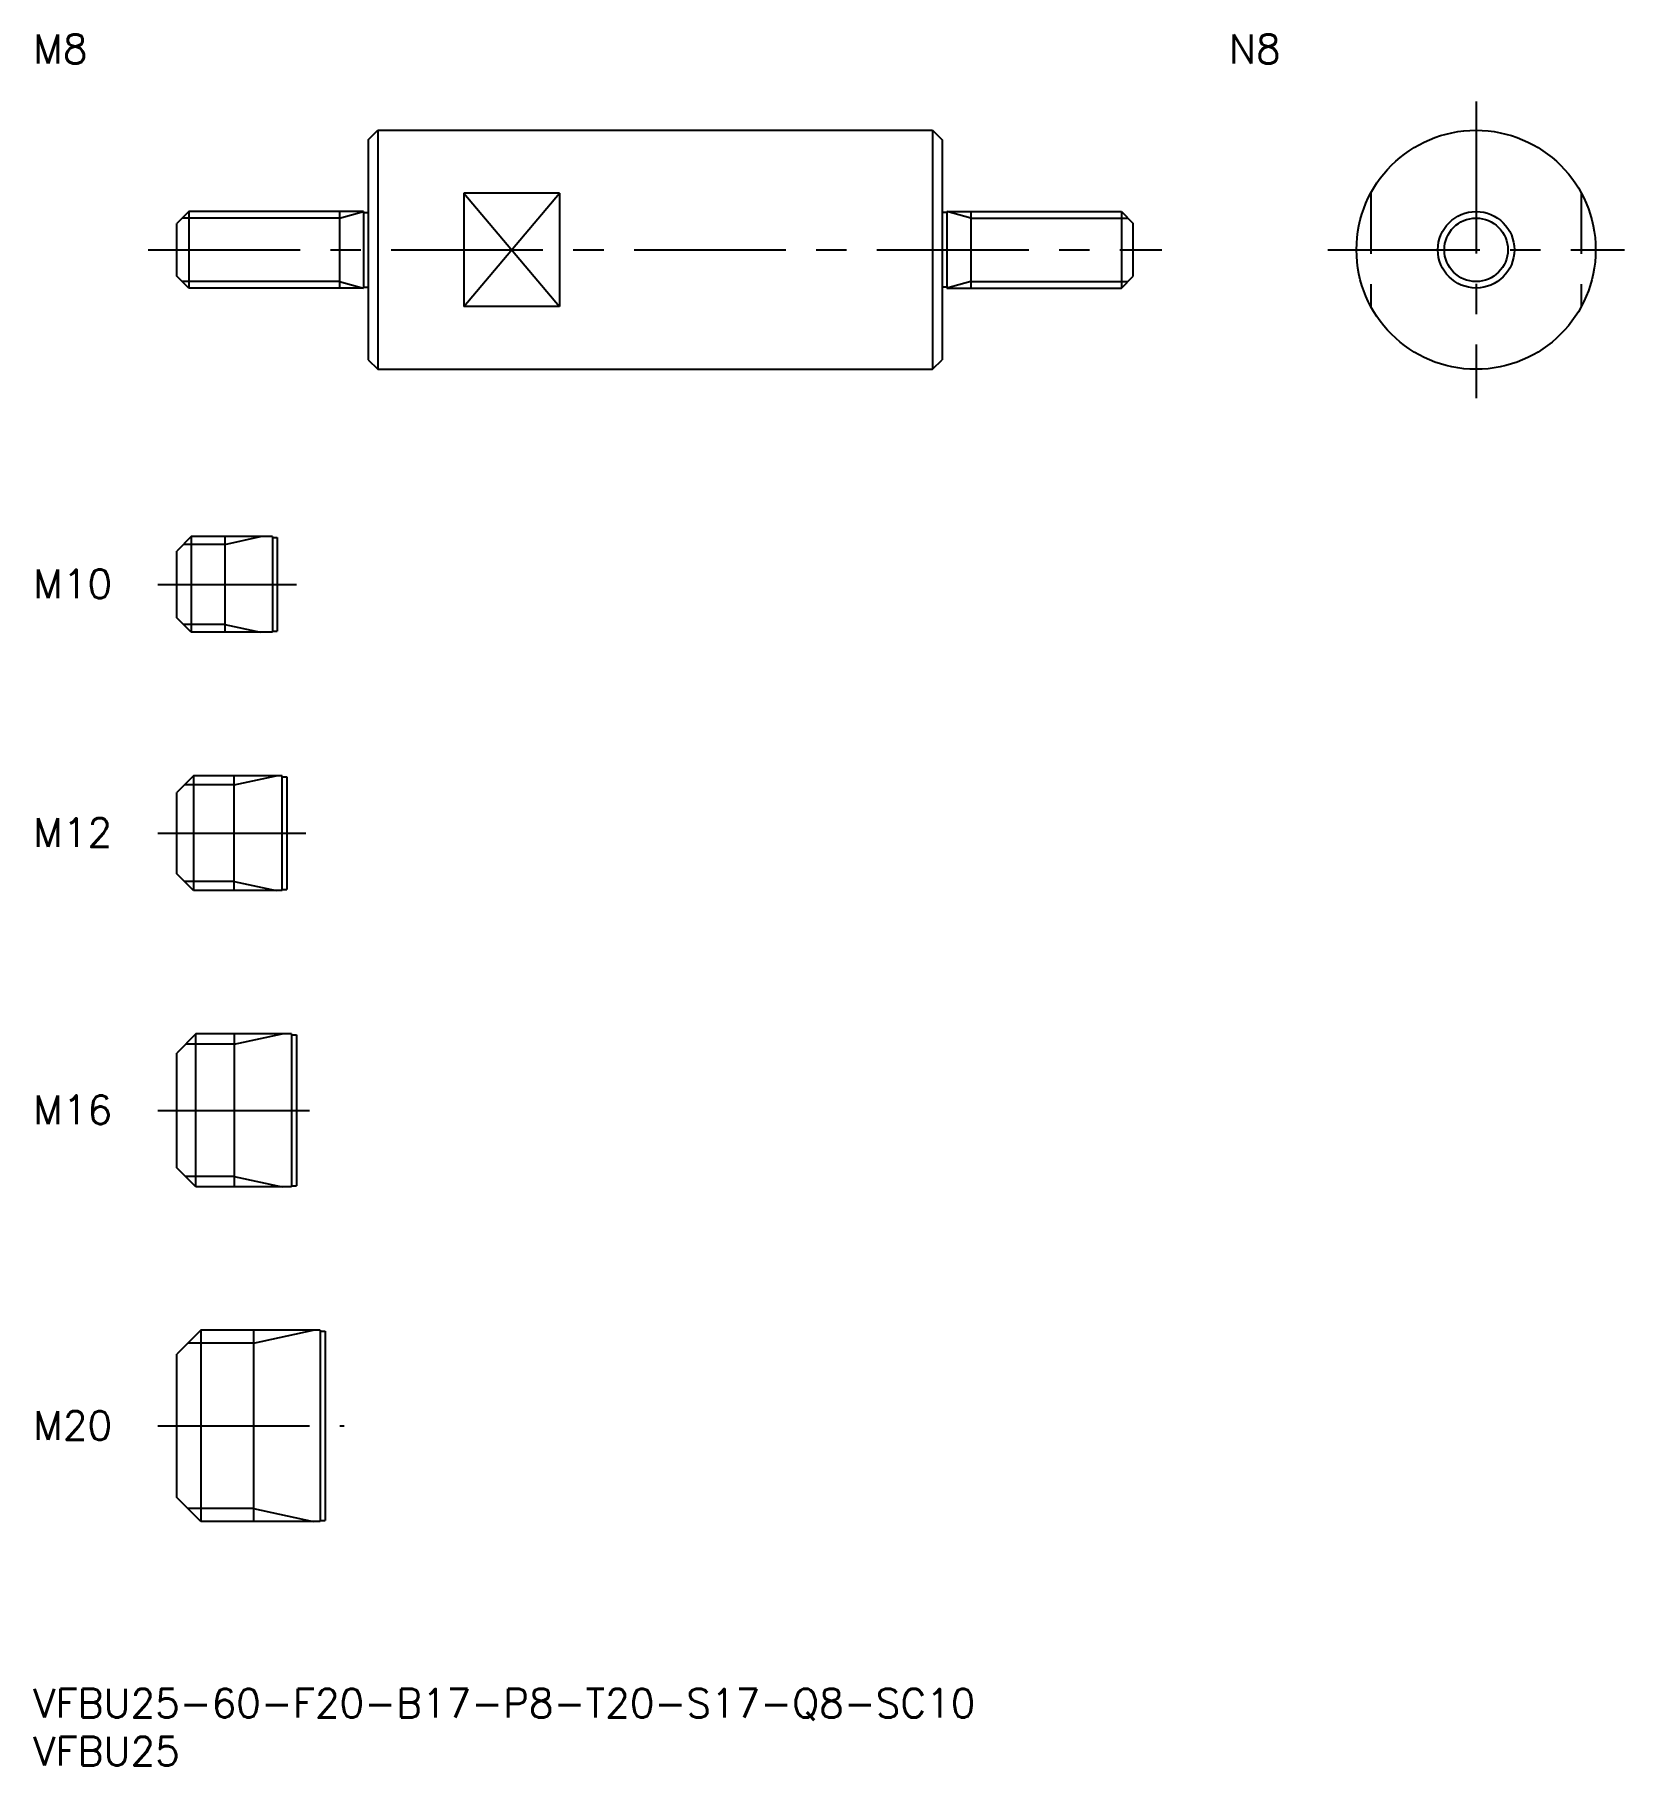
# Model space of a CAD drawing. Extents: x 0 to 166, y -8 to 173.
import ezdxf

# ---------------------------------------------------------------- set-up
doc = ezdxf.new("R2010")
doc.units = 0
doc.header["$LTSCALE"] = 0.5
doc.linetypes.add('CENTER', pattern=[50.8, 31.75, -6.35, 6.35, -6.35])
doc.linetypes.add('DASHED', pattern=[19.05, 12.7, -6.35])
for name, color, linetype in [('MSM_CENTER', 1, 'CENTER'), ('MSM_CONTINUOUS', 7, 'CONTINUOUS'), ('MSM_DASHED', 4, 'DASHED'), ('MSM_NARROW', 5, 'CONTINUOUS'), ('MSM_PART_NUMBER', 7, 'CONTINUOUS')]:
    doc.layers.add(name, color=color, linetype=linetype)
doc.styles.get("Standard").update_dxf_attribs({"font": 'txt.shx', "height": 1, "bigfont": 'bigfont.shx'})

# ---------------------------------------------------------------- blocks, each defined once
blk = doc.blocks.new('*U14')
at = {"layer": 'MSM_PART_NUMBER'}
blk.add_text('VFBU25-60-F20-B17-P8-T20-S17-Q8-SC10', height=3, dxfattribs=at).set_placement((0, -3))
blk = doc.blocks.new('*U15')
at = {"layer": 'MSM_PART_NUMBER'}
blk.add_text('VFBU25', height=3, dxfattribs=at).set_placement((0, -8))
blk = doc.blocks.new('*U16')
at = {"layer": 'MSM_PART_NUMBER'}
blk.add_text('M20', height=3, dxfattribs=at).set_placement((0, 26.06))
blk = doc.blocks.new('*U17')
at = {"layer": 'MSM_PART_NUMBER'}
blk.add_text('M16', height=3, dxfattribs=at).set_placement((0, 59.06))
blk = doc.blocks.new('*U18')
at = {"layer": 'MSM_PART_NUMBER'}
blk.add_text('M12', height=3, dxfattribs=at).set_placement((0, 88.06))
blk = doc.blocks.new('*U19')
at = {"layer": 'MSM_PART_NUMBER'}
blk.add_text('M10', height=3, dxfattribs=at).set_placement((0, 114.06))
blk = doc.blocks.new('*U20')
at = {"layer": 'MSM_PART_NUMBER'}
blk.add_text('M8', height=3, dxfattribs=at).set_placement((0, 170))
blk = doc.blocks.new('*U21')
at = {"layer": 'MSM_PART_NUMBER'}
blk.add_text('N8', height=3, dxfattribs=at).set_placement((125, 170))

msp = doc.modelspace()

# ---------------------------------------------------------------- linework, layer by layer
at = {"layer": 'MSM_CENTER'}
for p, q in [((150.84, 166), (150.84, 135)), ((12, 150.5), (118, 150.5)), ((135.34, 150.5), (166.34, 150.5)), ((13, 115.5), (27.5, 115.5)), ((13, 89.5), (28.5, 89.5)), ((13, 60.5), (29.5, 60.5)), ((13, 27.5), (32.5, 27.5))]:
    msp.add_line(p, q, dxfattribs=at)
at = {"layer": 'MSM_CONTINUOUS'}
for p, q in [((35, 162), (36, 163)), ((36, 163), (94, 163)), ((36, 163), (36, 138)), ((94, 163), (94, 138)), ((94, 163), (95, 162)), ((35, 162), (35, 139)), ((95, 162), (95, 139)), ((45, 156.44), (45, 144.56)), ((55, 156.44), (45, 156.44)), ((55, 156.44), (55, 144.56)), ((16.25, 154.5), (15, 153.25)), ((34.5, 154.5), (16.25, 154.5)), ((16.25, 154.5), (16.25, 146.5)), ((32, 154.5), (32, 146.5)), ((34.5, 154.5), (34.5, 146.5)), ((34.5, 154.4), (35, 154.4)), ((95.5, 154.4), (95, 154.4)), ((95.5, 154.5), (113.75, 154.5)), ((95.5, 154.5), (95.5, 146.5)), ((98, 154.5), (98, 146.5)), ((113.75, 154.5), (115, 153.25)), ((113.75, 154.5), (113.75, 146.5)), ((15, 147.75), (15, 153.25)), ((115, 147.75), (115, 153.25)), ((16.25, 146.5), (15, 147.75)), ((113.75, 146.5), (115, 147.75)), ((34.5, 146.5), (16.25, 146.5)), ((34.5, 146.6), (35, 146.6)), ((95.5, 146.6), (95, 146.6)), ((95.5, 146.5), (113.75, 146.5)), ((55, 144.56), (45, 144.56)), ((35, 139), (36, 138)), ((36, 138), (94, 138)), ((94, 138), (95, 139)), ((16.5, 120.5), (15, 119)), ((25, 120.5), (16.5, 120.5)), ((16.5, 120.5), (16.5, 110.5)), ((20, 120.5), (20, 110.5)), ((25, 120.5), (25, 110.5)), ((25, 120.4), (25.5, 120.4)), ((25.5, 120.4), (25.5, 110.6)), ((15, 112), (15, 119)), ((16.5, 110.5), (15, 112)), ((25, 110.5), (16.5, 110.5)), ((25, 110.6), (25.5, 110.6)), ((16.75, 95.5), (15, 93.75)), ((26, 95.5), (16.75, 95.5)), ((16.75, 95.5), (16.75, 83.5)), ((21, 83.5), (21, 95.5)), ((26, 83.5), (26, 95.5)), ((26, 95.4), (26.5, 95.4)), ((26.5, 95.4), (26.5, 83.6)), ((15, 85.25), (15, 93.75)), ((16.75, 83.5), (15, 85.25)), ((26, 83.5), (16.75, 83.5)), ((26, 83.6), (26.5, 83.6)), ((17, 68.5), (15, 66.5)), ((27, 68.5), (17, 68.5)), ((17, 52.5), (17, 68.5)), ((21, 68.5), (21, 52.5)), ((27, 68.5), (27, 52.5)), ((27, 68.4), (27.5, 68.4)), ((27.5, 68.4), (27.5, 52.6)), ((15, 54.5), (15, 66.5)), ((17, 52.5), (15, 54.5)), ((27, 52.5), (17, 52.5)), ((27, 52.6), (27.5, 52.6)), ((17.5, 37.5), (15, 35)), ((30, 37.5), (17.5, 37.5)), ((17.5, 37.5), (17.5, 17.5)), ((23, 37.5), (23, 17.5)), ((30, 37.5), (30, 17.5)), ((30, 37.4), (30.5, 37.4)), ((30.5, 37.4), (30.5, 17.6)), ((15, 20), (15, 35)), ((17.5, 17.5), (15, 20)), ((30, 17.5), (17.5, 17.5)), ((30, 17.6), (30.5, 17.6))]:
    msp.add_line(p, q, dxfattribs=at)
for radius in [12.5, 4]:
    msp.add_circle((150.84, 150.5), radius, dxfattribs=at)
at = {"layer": 'MSM_DASHED'}
for p, q in [((139.84, 156.44), (139.84, 144.56)), ((161.84, 156.44), (161.84, 144.56))]:
    msp.add_line(p, q, dxfattribs=at)
at = {"layer": 'MSM_NARROW'}
for p, q in [((45, 156.44), (55, 144.56)), ((45, 144.56), (55, 156.44)), ((32, 153.82), (34.5, 154.5)), ((98, 153.82), (95.5, 154.5)), ((32, 153.82), (15.57, 153.82)), ((98, 153.82), (114.43, 153.82)), ((32, 147.18), (15.57, 147.18)), ((32, 147.18), (34.5, 146.5)), ((98, 147.18), (95.5, 146.5)), ((98, 147.18), (114.43, 147.18)), ((20, 119.69), (15.69, 119.69)), ((20, 119.69), (23.75, 120.5)), ((20, 111.31), (15.69, 111.31)), ((20, 111.31), (23.75, 110.5)), ((21, 94.55), (15.8, 94.55)), ((21, 94.55), (25.38, 95.5)), ((21, 84.45), (15.8, 84.45)), ((21, 84.45), (25.38, 83.5)), ((21, 67.42), (15.92, 67.42)), ((21, 67.42), (26, 68.5)), ((21, 53.58), (15.92, 53.58)), ((21, 53.58), (26, 52.5)), ((23, 36.15), (29.25, 37.5)), ((23, 36.15), (16.15, 36.15)), ((23, 18.85), (16.15, 18.85)), ((23, 18.85), (29.25, 17.5))]:
    msp.add_line(p, q, dxfattribs=at)
msp.add_circle((150.84, 150.5), 3.32, dxfattribs=at)

# ---------------------------------------------------------------- block references
at = {"layer": 'MSM_CONTINUOUS'}
for name in ['*U20', '*U21', '*U19', '*U18', '*U17', '*U16', '*U14', '*U15']:
    msp.add_blockref(name, (0, 0), dxfattribs=at)

doc.saveas('drawing.dxf')
